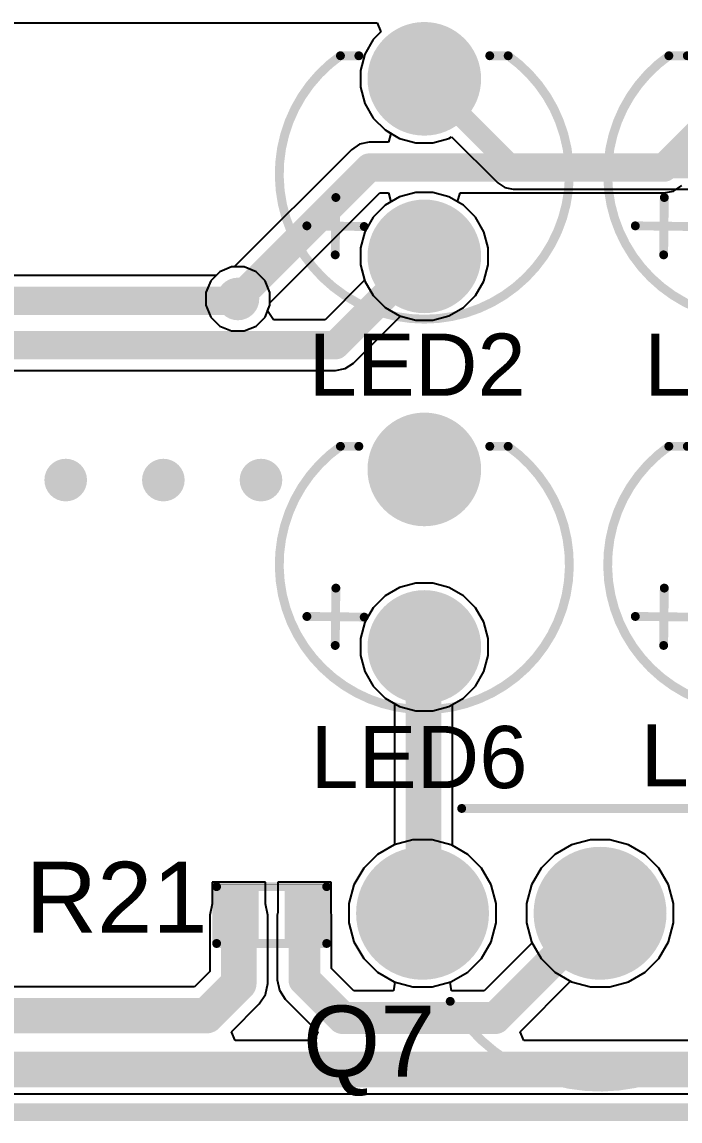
# Model space of a CAD drawing. Header units: millimetres. Extents: x -6.2 to 75.6, y -2 to 69.2.
# Drawn here: x 52.08 to 61.49, y -1.98 to 13.74 of the extents above; entities that cross this region are included whole.
import ezdxf

# ---------------------------------------------------------------- set-up
doc = ezdxf.new("R2010")
doc.units = ezdxf.units.MM
for name, color, linetype in [('BottomLayer', 5, 'Continuous'), ('BottomSolder', 6, 'Continuous'), ('Mechanical2', 216, 'Continuous'), ('MultiLayer', 9, 'Continuous'), ('PadHoleLayer', 156, 'Continuous'), ('TopLayer', 1, 'Continuous'), ('TopOverlay', 2, 'Continuous'), ('TopPaste', 8, 'Continuous'), ('TopSolder', 216, 'Continuous'), ('ViaHoleLayer', 16, 'Continuous')]:
    doc.layers.add(name, color=color, linetype=linetype)
doc.styles.add('Arial', font='arial.ttf', dxfattribs={"height": 0.2})

# ---------------------------------------------------------------- blocks, each defined once
blk = doc.blocks.new('R___0402_16')
at = {"layer": 'TopLayer'}
for points in [[(-0.6985, -0.3175), (-0.6985, 0.3175), (-0.2412999999999999, 0.3175), (-0.2413, -0.3175)], [(0.2412999999999999, -0.3175), (0.2413, 0.3175), (0.6985, 0.3175), (0.6985, -0.3175)]]:
    blk.add_hatch(color=1, dxfattribs=at).paths.add_polyline_path(points)
at = {"layer": 'TopPaste'}
for points in [[(-0.6985, -0.3175), (-0.6985, 0.3175), (-0.2412999999999999, 0.3175), (-0.2413, -0.3175)], [(0.2412999999999999, -0.3175), (0.2413, 0.3175), (0.6985, 0.3175), (0.6985, -0.3175)]]:
    blk.add_hatch(color=8, dxfattribs=at).paths.add_polyline_path(points)
at = {"layer": 'TopSolder'}
for points in [[(-0.75350116, -0.37250116), (-0.75350116, 0.37250116), (-0.1862988399999999, 0.37250116), (-0.18629884, -0.37250116)], [(0.1862988399999999, -0.37250116), (0.18629884, 0.37250116), (0.75350116, 0.37250116), (0.75350116, -0.37250116)]]:
    blk.add_hatch(color=216, dxfattribs=at).paths.add_polyline_path(points)
at = {"layer": 'TopOverlay'}
for points, const_width in [([(0.7874, 0.4064), (-0.7874, 0.4064)], 0.127), ([(-0.7874, 0.4064), (-0.7874, -0.4064)], 0.127), ([(0.7874, 0.4064), (0.7874, -0.4064)], 0.127), ([(0.7874, -0.4064), (-0.7874, -0.4064)], 0.127), ([(0.8128, -0.4318), (-0.8128, -0.4318)], 0.0032258)]:
    blk.add_lwpolyline(points, dxfattribs=dict(at, const_width=const_width))
for points, const_width in [([(-0.8191499999999999, 0.4064, 1), (-0.7556499999999999, 0.4064, 1)], 0.0635), ([(-0.8191499999999999, 0.4064, 1), (-0.7556499999999999, 0.4064, 1)], 0.0635), ([(0.7556499999999999, 0.4064, 1), (0.8191499999999999, 0.4064, 1)], 0.0635), ([(0.7556499999999999, 0.4064, 1), (0.8191499999999999, 0.4064, 1)], 0.0635), ([(-0.8191499999999999, -0.4064, 1), (-0.7556499999999999, -0.4064, 1)], 0.0635), ([(-0.8191499999999999, -0.4064, 1), (-0.7556499999999999, -0.4064, 1)], 0.0635), ([(-0.81360518, -0.4318, 1), (-0.8119948199999999, -0.4318, 1)], 0.0016129), ([(0.7556499999999999, -0.4064, 1), (0.8191499999999999, -0.4064, 1)], 0.0635), ([(0.7556499999999999, -0.4064, 1), (0.8191499999999999, -0.4064, 1)], 0.0635), ([(0.8119948199999999, -0.4318, 1), (0.81360518, -0.4318, 1)], 0.0016129)]:
    blk.add_lwpolyline(points, format="xyb", close=True, dxfattribs=dict(at, const_width=const_width))
blk = doc.blocks.new('TO_92_3L_26')
at = {"layer": 'BottomLayer'}
blk.add_hatch(color=5, dxfattribs=at).paths.add_polyline_path([(-1.6400018, 0.8999982), (-1.6400018, -0.8999982), (-3.4399982, -0.8999982), (-3.4399982, 0.8999982)])
h = blk.add_hatch(color=5, dxfattribs=at)
edge = h.paths.add_edge_path()
edge.add_arc((0, 0), 0.8999982, 0, 360)
h = blk.add_hatch(color=5, dxfattribs=at)
edge = h.paths.add_edge_path()
edge.add_arc((2.54, 0), 0.8999982, 0, 360)
at = {"layer": 'BottomSolder'}
blk.add_hatch(color=6, dxfattribs=at).paths.add_polyline_path([(-1.5892018, 0.9507981999999999), (-1.5892018, -0.9507981999999999), (-3.4907982, -0.9507981999999999), (-3.4907982, 0.9507981999999999)])
h = blk.add_hatch(color=6, dxfattribs=at)
edge = h.paths.add_edge_path()
edge.add_arc((0, 0), 0.9507981999999999, 0, 360)
h = blk.add_hatch(color=6, dxfattribs=at)
edge = h.paths.add_edge_path()
edge.add_arc((2.54, 0), 0.9507981999999999, 0, 360)
at = {"layer": 'MultiLayer'}
blk.add_hatch(color=9, dxfattribs=at).paths.add_polyline_path([(-1.6400018, 0.8999982), (-1.6400018, -0.8999982), (-3.4399982, -0.8999982), (-3.4399982, 0.8999982)])
h = blk.add_hatch(color=9, dxfattribs=at)
edge = h.paths.add_edge_path()
edge.add_arc((0, 0), 0.8999982, 0, 360)
h = blk.add_hatch(color=9, dxfattribs=at)
edge = h.paths.add_edge_path()
edge.add_arc((2.54, 0), 0.8999982, 0, 360)
at = {"layer": 'PadHoleLayer'}
h = blk.add_hatch(color=156, dxfattribs=at)
edge = h.paths.add_edge_path()
edge.add_arc((-2.54, 0), 0.499999, 0, 360)
h = blk.add_hatch(color=156, dxfattribs=at)
edge = h.paths.add_edge_path()
edge.add_arc((0, 0), 0.499999, 0, 360)
h = blk.add_hatch(color=156, dxfattribs=at)
edge = h.paths.add_edge_path()
edge.add_arc((2.54, 0), 0.499999, 0, 360)
at = {"layer": 'TopLayer'}
blk.add_hatch(color=1, dxfattribs=at).paths.add_polyline_path([(-1.6400018, 0.8999982), (-1.6400018, -0.8999982), (-3.4399982, -0.8999982), (-3.4399982, 0.8999982)])
h = blk.add_hatch(color=1, dxfattribs=at)
edge = h.paths.add_edge_path()
edge.add_arc((0, 0), 0.8999982, 0, 360)
h = blk.add_hatch(color=1, dxfattribs=at)
edge = h.paths.add_edge_path()
edge.add_arc((2.54, 0), 0.8999982, 0, 360)
at = {"layer": 'TopSolder'}
blk.add_hatch(color=216, dxfattribs=at).paths.add_polyline_path([(-1.5892018, 0.9507981999999999), (-1.5892018, -0.9507981999999999), (-3.4907982, -0.9507981999999999), (-3.4907982, 0.9507981999999999)])
h = blk.add_hatch(color=216, dxfattribs=at)
edge = h.paths.add_edge_path()
edge.add_arc((0, 0), 0.9507981999999999, 0, 360)
h = blk.add_hatch(color=216, dxfattribs=at)
edge = h.paths.add_edge_path()
edge.add_arc((2.54, 0), 0.9507981999999999, 0, 360)
at = {"layer": 'TopOverlay', "const_width": 0.127}
blk.add_lwpolyline([(-2.17146886, 1.211453, -0.579691383645761), (2.14376, 1.25983746)], format="xyb", dxfattribs=at)
at = {"layer": 'TopOverlay', "const_width": 0.0635}
for points in [[(-2.20321886, 1.211453, 1), (-2.13971886, 1.211453, 1)], [(2.11201, 1.25983746, 1), (2.17551, 1.25983746, 1)], [(-3.740149999999999, 0.127, 1), (-3.67665, 0.127, 1)], [(-3.740149999999999, 0.127, 1), (-3.67665, 0.127, 1)], [(-3.61315, 0, 1), (-3.54965, 0, 1)], [(-3.61315, 0, 1), (-3.54965, 0, 1)], [(-3.740149999999999, -0.127, 1), (-3.67665, -0.127, 1)], [(-3.740149999999999, -0.127, 1), (-3.67665, -0.127, 1)], [(-2.01168, -1.49987, 1), (-1.94818, -1.49987, 1)], [(1.94818, -1.49987, 1), (2.01168, -1.49987, 1)]]:
    blk.add_lwpolyline(points, format="xyb", close=True, dxfattribs=at)
at = {"layer": 'TopOverlay', "const_width": 0.127}
for points in [[(-3.581399999999999, 0), (-3.7084, 0.127)], [(-3.7084, 0.127), (-3.7084, -0.127)], [(-3.581399999999999, 0), (-3.7084, -0.127)], [(1.97993, -1.49987), (-1.97993, -1.49987)]]:
    blk.add_lwpolyline(points, dxfattribs=at)
blk = doc.blocks.new('TH_LED_R___3MM_32')
at = {"layer": 'BottomLayer'}
h = blk.add_hatch(color=5, dxfattribs=at)
edge = h.paths.add_edge_path()
edge.add_arc((-1.2699746, 0), 0.7619999999999999, 0, 360)
h = blk.add_hatch(color=5, dxfattribs=at)
edge = h.paths.add_edge_path()
edge.add_arc((1.2700254, 0), 0.7619999999999999, 0, 360)
at = {"layer": 'BottomSolder'}
h = blk.add_hatch(color=6, dxfattribs=at)
edge = h.paths.add_edge_path()
edge.add_arc((-1.2699746, 0), 0.8128, 0, 360)
h = blk.add_hatch(color=6, dxfattribs=at)
edge = h.paths.add_edge_path()
edge.add_arc((1.2700254, 0), 0.8128, 0, 360)
at = {"layer": 'MultiLayer'}
h = blk.add_hatch(color=9, dxfattribs=at)
edge = h.paths.add_edge_path()
edge.add_arc((-1.2699746, 0), 0.7619999999999999, 0, 360)
h = blk.add_hatch(color=9, dxfattribs=at)
edge = h.paths.add_edge_path()
edge.add_arc((1.2700254, 0), 0.7619999999999999, 0, 360)
at = {"layer": 'PadHoleLayer'}
h = blk.add_hatch(color=156, dxfattribs=at)
edge = h.paths.add_edge_path()
edge.add_arc((-1.27, 0), 0.4500118, 0, 360)
h = blk.add_hatch(color=156, dxfattribs=at)
edge = h.paths.add_edge_path()
edge.add_arc((1.27, 0), 0.4500118, 0, 360)
at = {"layer": 'TopLayer'}
h = blk.add_hatch(color=1, dxfattribs=at)
edge = h.paths.add_edge_path()
edge.add_arc((-1.2699746, 0), 0.7619999999999999, 0, 360)
h = blk.add_hatch(color=1, dxfattribs=at)
edge = h.paths.add_edge_path()
edge.add_arc((1.2700254, 0), 0.7619999999999999, 0, 360)
at = {"layer": 'TopSolder'}
h = blk.add_hatch(color=216, dxfattribs=at)
edge = h.paths.add_edge_path()
edge.add_arc((-1.2699746, 0), 0.8128, 0, 360)
h = blk.add_hatch(color=216, dxfattribs=at)
edge = h.paths.add_edge_path()
edge.add_arc((1.2700254, 0), 0.8128, 0, 360)
at = {"layer": 'TopOverlay', "const_width": 0.127}
blk.add_lwpolyline([(1.60004506, -1.1999976, -3.140746211990423), (1.60004506, 1.1999976)], format="xyb", dxfattribs=at)
for points in [[(-0.8335009999999998, 1.6802735), (-0.842899, 0.8597265000000001)], [(-1.2484735, 1.274699), (-0.4279265, 1.265301)], [(1.6000476, 1.1999976), (1.6000476, 0.9365488)], [(1.6000476, -0.9365488), (1.6000476, -1.1999976)]]:
    blk.add_lwpolyline(points, dxfattribs=at)
at = {"layer": 'TopOverlay', "const_width": 0.0635}
for points in [[(-0.8652509999999999, 1.6802735, 1), (-0.801751, 1.6802735, 1)], [(-1.2802235, 1.274699, 1), (-1.2167235, 1.274699, 1)], [(-0.4596764999999999, 1.265301, 1), (-0.3961765, 1.265301, 1)], [(1.56829506, 1.1999976, 1), (1.63179506, 1.1999976, 1)], [(1.5682976, 1.1999976, 1), (1.6317976, 1.1999976, 1)], [(1.5682976, 0.9365488, 1), (1.6317976, 0.9365488, 1)], [(-0.874649, 0.8597265000000001, 1), (-0.8111489999999999, 0.8597265000000001, 1)], [(1.5682976, -0.9365488, 1), (1.6317976, -0.9365488, 1)], [(1.56829506, -1.1999976, 1), (1.63179506, -1.1999976, 1)], [(1.5682976, -1.1999976, 1), (1.6317976, -1.1999976, 1)]]:
    blk.add_lwpolyline(points, format="xyb", close=True, dxfattribs=at)
blk = doc.blocks.new('TH_LED_R___3MM_33')
at = {"layer": 'BottomLayer'}
h = blk.add_hatch(color=5, dxfattribs=at)
edge = h.paths.add_edge_path()
edge.add_arc((-1.2699746, 0), 0.7619999999999999, 0, 360)
h = blk.add_hatch(color=5, dxfattribs=at)
edge = h.paths.add_edge_path()
edge.add_arc((1.2700254, 0), 0.7619999999999999, 0, 360)
at = {"layer": 'BottomSolder'}
h = blk.add_hatch(color=6, dxfattribs=at)
edge = h.paths.add_edge_path()
edge.add_arc((-1.2699746, 0), 0.8128, 0, 360)
h = blk.add_hatch(color=6, dxfattribs=at)
edge = h.paths.add_edge_path()
edge.add_arc((1.2700254, 0), 0.8128, 0, 360)
at = {"layer": 'MultiLayer'}
h = blk.add_hatch(color=9, dxfattribs=at)
edge = h.paths.add_edge_path()
edge.add_arc((-1.2699746, 0), 0.7619999999999999, 0, 360)
h = blk.add_hatch(color=9, dxfattribs=at)
edge = h.paths.add_edge_path()
edge.add_arc((1.2700254, 0), 0.7619999999999999, 0, 360)
at = {"layer": 'PadHoleLayer'}
h = blk.add_hatch(color=156, dxfattribs=at)
edge = h.paths.add_edge_path()
edge.add_arc((-1.27, 0), 0.4500118, 0, 360)
h = blk.add_hatch(color=156, dxfattribs=at)
edge = h.paths.add_edge_path()
edge.add_arc((1.27, 0), 0.4500118, 0, 360)
at = {"layer": 'TopLayer'}
h = blk.add_hatch(color=1, dxfattribs=at)
edge = h.paths.add_edge_path()
edge.add_arc((-1.2699746, 0), 0.7619999999999999, 0, 360)
h = blk.add_hatch(color=1, dxfattribs=at)
edge = h.paths.add_edge_path()
edge.add_arc((1.2700254, 0), 0.7619999999999999, 0, 360)
at = {"layer": 'TopSolder'}
h = blk.add_hatch(color=216, dxfattribs=at)
edge = h.paths.add_edge_path()
edge.add_arc((-1.2699746, 0), 0.8128, 0, 360)
h = blk.add_hatch(color=216, dxfattribs=at)
edge = h.paths.add_edge_path()
edge.add_arc((1.2700254, 0), 0.8128, 0, 360)
at = {"layer": 'TopOverlay', "const_width": 0.127}
blk.add_lwpolyline([(1.60004506, -1.1999976, -3.140746211990423), (1.60004506, 1.1999976)], format="xyb", dxfattribs=at)
for points in [[(-0.8335009999999998, 1.6802735), (-0.842899, 0.8597265000000001)], [(-1.2484735, 1.274699), (-0.4279265, 1.265301)], [(1.6000476, 1.1999976), (1.6000476, 0.9365488)], [(1.6000476, -0.9365488), (1.6000476, -1.1999976)]]:
    blk.add_lwpolyline(points, dxfattribs=at)
at = {"layer": 'TopOverlay', "const_width": 0.0635}
for points in [[(-0.8652509999999999, 1.6802735, 1), (-0.801751, 1.6802735, 1)], [(-1.2802235, 1.274699, 1), (-1.2167235, 1.274699, 1)], [(-0.4596764999999999, 1.265301, 1), (-0.3961765, 1.265301, 1)], [(1.56829506, 1.1999976, 1), (1.63179506, 1.1999976, 1)], [(1.5682976, 1.1999976, 1), (1.6317976, 1.1999976, 1)], [(1.5682976, 0.9365488, 1), (1.6317976, 0.9365488, 1)], [(-0.874649, 0.8597265000000001, 1), (-0.8111489999999999, 0.8597265000000001, 1)], [(1.5682976, -0.9365488, 1), (1.6317976, -0.9365488, 1)], [(1.56829506, -1.1999976, 1), (1.63179506, -1.1999976, 1)], [(1.5682976, -1.1999976, 1), (1.6317976, -1.1999976, 1)]]:
    blk.add_lwpolyline(points, format="xyb", close=True, dxfattribs=at)
blk = doc.blocks.new('TH_LED_G_____3MM_56')
at = {"layer": 'BottomLayer'}
h = blk.add_hatch(color=5, dxfattribs=at)
edge = h.paths.add_edge_path()
edge.add_arc((-1.2699746, 0), 0.7619999999999999, 0, 360)
h = blk.add_hatch(color=5, dxfattribs=at)
edge = h.paths.add_edge_path()
edge.add_arc((1.2700254, 0), 0.7619999999999999, 0, 360)
at = {"layer": 'BottomSolder'}
h = blk.add_hatch(color=6, dxfattribs=at)
edge = h.paths.add_edge_path()
edge.add_arc((-1.2699746, 0), 0.8128, 0, 360)
h = blk.add_hatch(color=6, dxfattribs=at)
edge = h.paths.add_edge_path()
edge.add_arc((1.2700254, 0), 0.8128, 0, 360)
at = {"layer": 'MultiLayer'}
h = blk.add_hatch(color=9, dxfattribs=at)
edge = h.paths.add_edge_path()
edge.add_arc((-1.2699746, 0), 0.7619999999999999, 0, 360)
h = blk.add_hatch(color=9, dxfattribs=at)
edge = h.paths.add_edge_path()
edge.add_arc((1.2700254, 0), 0.7619999999999999, 0, 360)
at = {"layer": 'PadHoleLayer'}
h = blk.add_hatch(color=156, dxfattribs=at)
edge = h.paths.add_edge_path()
edge.add_arc((-1.27, 0), 0.4500118, 0, 360)
h = blk.add_hatch(color=156, dxfattribs=at)
edge = h.paths.add_edge_path()
edge.add_arc((1.27, 0), 0.4500118, 0, 360)
at = {"layer": 'TopLayer'}
h = blk.add_hatch(color=1, dxfattribs=at)
edge = h.paths.add_edge_path()
edge.add_arc((-1.2699746, 0), 0.7619999999999999, 0, 360)
h = blk.add_hatch(color=1, dxfattribs=at)
edge = h.paths.add_edge_path()
edge.add_arc((1.2700254, 0), 0.7619999999999999, 0, 360)
at = {"layer": 'TopSolder'}
h = blk.add_hatch(color=216, dxfattribs=at)
edge = h.paths.add_edge_path()
edge.add_arc((-1.2699746, 0), 0.8128, 0, 360)
h = blk.add_hatch(color=216, dxfattribs=at)
edge = h.paths.add_edge_path()
edge.add_arc((1.2700254, 0), 0.8128, 0, 360)
at = {"layer": 'TopOverlay', "const_width": 0.127}
blk.add_lwpolyline([(1.60004506, -1.1999976, -3.140746211990423), (1.60004506, 1.1999976)], format="xyb", dxfattribs=at)
for points in [[(-0.8335009999999998, 1.6802735), (-0.842899, 0.8597265000000001)], [(-1.2484735, 1.274699), (-0.4279265, 1.265301)], [(1.6000476, 1.1999976), (1.6000476, 0.9365488)], [(1.6000476, -0.9365488), (1.6000476, -1.1999976)]]:
    blk.add_lwpolyline(points, dxfattribs=at)
at = {"layer": 'TopOverlay', "const_width": 0.0635}
for points in [[(-0.8652509999999999, 1.6802735, 1), (-0.801751, 1.6802735, 1)], [(-1.2802235, 1.274699, 1), (-1.2167235, 1.274699, 1)], [(-0.4596764999999999, 1.265301, 1), (-0.3961765, 1.265301, 1)], [(1.56829506, 1.1999976, 1), (1.63179506, 1.1999976, 1)], [(1.5682976, 1.1999976, 1), (1.6317976, 1.1999976, 1)], [(1.5682976, 0.9365488, 1), (1.6317976, 0.9365488, 1)], [(-0.874649, 0.8597265000000001, 1), (-0.8111489999999999, 0.8597265000000001, 1)], [(1.5682976, -0.9365488, 1), (1.6317976, -0.9365488, 1)], [(1.56829506, -1.1999976, 1), (1.63179506, -1.1999976, 1)], [(1.5682976, -1.1999976, 1), (1.6317976, -1.1999976, 1)]]:
    blk.add_lwpolyline(points, format="xyb", close=True, dxfattribs=at)
blk = doc.blocks.new('TH_LED_G_____3MM_58')
at = {"layer": 'BottomLayer'}
h = blk.add_hatch(color=5, dxfattribs=at)
edge = h.paths.add_edge_path()
edge.add_arc((-1.2699746, 0), 0.7619999999999999, 0, 360)
h = blk.add_hatch(color=5, dxfattribs=at)
edge = h.paths.add_edge_path()
edge.add_arc((1.2700254, 0), 0.7619999999999999, 0, 360)
at = {"layer": 'BottomSolder'}
h = blk.add_hatch(color=6, dxfattribs=at)
edge = h.paths.add_edge_path()
edge.add_arc((-1.2699746, 0), 0.8128, 0, 360)
h = blk.add_hatch(color=6, dxfattribs=at)
edge = h.paths.add_edge_path()
edge.add_arc((1.2700254, 0), 0.8128, 0, 360)
at = {"layer": 'MultiLayer'}
h = blk.add_hatch(color=9, dxfattribs=at)
edge = h.paths.add_edge_path()
edge.add_arc((-1.2699746, 0), 0.7619999999999999, 0, 360)
h = blk.add_hatch(color=9, dxfattribs=at)
edge = h.paths.add_edge_path()
edge.add_arc((1.2700254, 0), 0.7619999999999999, 0, 360)
at = {"layer": 'PadHoleLayer'}
h = blk.add_hatch(color=156, dxfattribs=at)
edge = h.paths.add_edge_path()
edge.add_arc((-1.27, 0), 0.4500118, 0, 360)
h = blk.add_hatch(color=156, dxfattribs=at)
edge = h.paths.add_edge_path()
edge.add_arc((1.27, 0), 0.4500118, 0, 360)
at = {"layer": 'TopLayer'}
h = blk.add_hatch(color=1, dxfattribs=at)
edge = h.paths.add_edge_path()
edge.add_arc((-1.2699746, 0), 0.7619999999999999, 0, 360)
h = blk.add_hatch(color=1, dxfattribs=at)
edge = h.paths.add_edge_path()
edge.add_arc((1.2700254, 0), 0.7619999999999999, 0, 360)
at = {"layer": 'TopSolder'}
h = blk.add_hatch(color=216, dxfattribs=at)
edge = h.paths.add_edge_path()
edge.add_arc((-1.2699746, 0), 0.8128, 0, 360)
h = blk.add_hatch(color=216, dxfattribs=at)
edge = h.paths.add_edge_path()
edge.add_arc((1.2700254, 0), 0.8128, 0, 360)
at = {"layer": 'TopOverlay', "const_width": 0.127}
blk.add_lwpolyline([(1.60004506, -1.1999976, -3.140746211990423), (1.60004506, 1.1999976)], format="xyb", dxfattribs=at)
for points in [[(-0.8335009999999998, 1.6802735), (-0.842899, 0.8597265000000001)], [(-1.2484735, 1.274699), (-0.4279265, 1.265301)], [(1.6000476, 1.1999976), (1.6000476, 0.9365488)], [(1.6000476, -0.9365488), (1.6000476, -1.1999976)]]:
    blk.add_lwpolyline(points, dxfattribs=at)
at = {"layer": 'TopOverlay', "const_width": 0.0635}
for points in [[(-0.8652509999999999, 1.6802735, 1), (-0.801751, 1.6802735, 1)], [(-1.2802235, 1.274699, 1), (-1.2167235, 1.274699, 1)], [(-0.4596764999999999, 1.265301, 1), (-0.3961765, 1.265301, 1)], [(1.56829506, 1.1999976, 1), (1.63179506, 1.1999976, 1)], [(1.5682976, 1.1999976, 1), (1.6317976, 1.1999976, 1)], [(1.5682976, 0.9365488, 1), (1.6317976, 0.9365488, 1)], [(-0.874649, 0.8597265000000001, 1), (-0.8111489999999999, 0.8597265000000001, 1)], [(1.5682976, -0.9365488, 1), (1.6317976, -0.9365488, 1)], [(1.56829506, -1.1999976, 1), (1.63179506, -1.1999976, 1)], [(1.5682976, -1.1999976, 1), (1.6317976, -1.1999976, 1)]]:
    blk.add_lwpolyline(points, format="xyb", close=True, dxfattribs=at)

msp = doc.modelspace()

# ---------------------------------------------------------------- hatches: boundary and pattern name
at = {"layer": 'BottomLayer'}
h = msp.add_hatch(color=5, dxfattribs=at)
edge = h.paths.add_edge_path()
edge.add_arc((55.16913527999999, 9.7792032), 0.3050032, 0, 360)
h = msp.add_hatch(color=5, dxfattribs=at)
edge = h.paths.add_edge_path()
edge.add_arc((52.70501015999999, 7.188199999999999), 0.3050032, 0, 360)
h = msp.add_hatch(color=5, dxfattribs=at)
edge = h.paths.add_edge_path()
edge.add_arc((54.10201016, 7.188199999999999), 0.3050032, 0, 360)
h = msp.add_hatch(color=5, dxfattribs=at)
edge = h.paths.add_edge_path()
edge.add_arc((55.49901015999999, 7.188199999999999), 0.3050032, 0, 360)
at = {"layer": 'TopLayer'}
h = msp.add_hatch(color=1, dxfattribs=at)
edge = h.paths.add_edge_path()
edge.add_arc((55.16913527999999, 9.7792032), 0.3050032, 0, 360)
h = msp.add_hatch(color=1, dxfattribs=at)
edge = h.paths.add_edge_path()
edge.add_arc((52.70501015999999, 7.188199999999999), 0.3050032, 0, 360)
h = msp.add_hatch(color=1, dxfattribs=at)
edge = h.paths.add_edge_path()
edge.add_arc((54.10201016, 7.188199999999999), 0.3050032, 0, 360)
h = msp.add_hatch(color=1, dxfattribs=at)
edge = h.paths.add_edge_path()
edge.add_arc((55.49901015999999, 7.188199999999999), 0.3050032, 0, 360)
at = {"layer": 'ViaHoleLayer'}
h = msp.add_hatch(color=16, dxfattribs=at)
edge = h.paths.add_edge_path()
edge.add_arc((55.16913527999999, 9.7792032), 0.1549908, 0, 360)
h = msp.add_hatch(color=16, dxfattribs=at)
edge = h.paths.add_edge_path()
edge.add_arc((52.70501015999999, 7.188199999999999), 0.1549908, 0, 360)
h = msp.add_hatch(color=16, dxfattribs=at)
edge = h.paths.add_edge_path()
edge.add_arc((54.10201016, 7.188199999999999), 0.1549908, 0, 360)
h = msp.add_hatch(color=16, dxfattribs=at)
edge = h.paths.add_edge_path()
edge.add_arc((55.49901015999999, 7.188199999999999), 0.1549908, 0, 360)

# ---------------------------------------------------------------- linework, layer by layer
at = {"layer": 'BottomLayer'}
for p, q in [((19.53261016, 13.72884224), (57.16326642, 13.72884224)), ((57.16326642, 13.72884224), (57.21587235999999, 13.60184224)), ((57.21587235999999, 13.60184224), (57.10410982, 13.4900797)), ((57.10410982, 13.4900797), (56.98372652, 13.2815711)), ((56.98372652, 13.2815711), (56.92141015999999, 13.0490087)), ((56.92141015999999, 13.0490087), (56.92141015999999, 12.8082421)), ((56.92141015999999, 12.8082421), (56.98372652, 12.5756797)), ((56.98372652, 12.5756797), (57.10410982, 12.3671711)), ((57.10410982, 12.3671711), (57.27435586, 12.19692506)), ((57.27435586, 12.19692506), (57.48286446, 12.07654176)), ((57.48286446, 12.07654176), (57.71542686, 12.0142254)), ((57.71542686, 12.0142254), (57.95619345999999, 12.0142254)), ((57.95619345999999, 12.0142254), (58.18875586, 12.07654176)), ((58.18875586, 12.07654176), (58.22656629999999, 12.09837306)), ((58.22656629999999, 12.09837306), (58.88608745999999, 11.4388519)), ((58.88608745999999, 11.4388519), (58.98690767999999, 11.37148348)), ((58.98690767999999, 11.37148348), (59.10583556, 11.34782846)), ((59.10583556, 11.34782846), (62.11339876, 11.34782846)), ((57.48286446, 11.24070904), (57.27435586, 11.12032574)), ((57.71542686, 11.3030254), (57.48286446, 11.24070904)), ((57.95619345999999, 11.3030254), (57.71542686, 11.3030254)), ((58.18875586, 11.24070904), (57.95619345999999, 11.3030254)), ((58.39726446, 11.12032574), (58.18875586, 11.24070904)), ((57.27435586, 11.12032574), (57.10410982, 10.9500797)), ((58.56751049999999, 10.9500797), (58.39726446, 11.12032574)), ((57.10410982, 10.9500797), (56.98372652, 10.7415711)), ((58.6878938, 10.7415711), (58.56751049999999, 10.9500797)), ((56.98372652, 10.7415711), (56.92141015999999, 10.5090087)), ((58.75021015999999, 10.5090087), (58.6878938, 10.7415711)), ((56.92141015999999, 10.5090087), (56.92141015999999, 10.2682421)), ((58.75021015999999, 10.2682421), (58.75021015999999, 10.5090087)), ((55.07815248, 10.2366064), (54.91003749999999, 10.16696976)), ((55.26011808, 10.2366064), (55.07815248, 10.2366064)), ((55.42823305999999, 10.16696976), (55.26011808, 10.2366064)), ((56.92141015999999, 10.2682421), (56.98085631999999, 10.04639342)), ((58.6878938, 10.0356797), (58.75021015999999, 10.2682421)), ((54.85923495999999, 10.11616722), (43.92219054, 10.11616722)), ((54.91003749999999, 10.16696976), (54.85923495999999, 10.11616722)), ((55.55690184, 10.03830098), (55.42823305999999, 10.16696976)), ((55.62653847999999, 9.870185999999999), (55.55690184, 10.03830098)), ((56.98085631999999, 10.04639342), (56.41562758, 9.48116722)), ((58.56751049999999, 9.8271711), (58.6878938, 10.0356797)), ((55.62653847999999, 9.688220399999999), (55.62653847999999, 9.870185999999999)), ((58.39726446, 9.656925059999999), (58.56751049999999, 9.8271711)), ((55.59337877999999, 9.60816976), (55.62653847999999, 9.688220399999999)), ((55.67823763999999, 9.48116722), (55.59337877999999, 9.60816976)), ((58.18875586, 9.53654176), (58.39726446, 9.656925059999999)), ((56.41562758, 9.48116722), (55.67823763999999, 9.48116722)), ((56.82218506, 8.8622251), (57.49361881999999, 9.53365886)), ((57.49361881999999, 9.53365886), (57.71542686, 9.4742254)), ((57.71542686, 9.4742254), (57.95619345999999, 9.4742254)), ((57.95619345999999, 9.4742254), (58.18875586, 9.53654176)), ((56.70455765999999, 8.78363242), (56.82218506, 8.8622251)), ((38.21415776, 8.75603278), (56.56579746, 8.75603278)), ((56.56579746, 8.75603278), (56.56581016, 8.75603024)), ((56.56581016, 8.75603024), (56.70455765999999, 8.78363242)), ((57.71542686, 5.7150254), (57.48286446, 5.65270904)), ((57.95619345999999, 5.7150254), (57.71542686, 5.7150254)), ((58.18875586, 5.65270904), (57.95619345999999, 5.7150254)), ((57.27435586, 5.53232574), (57.10410982, 5.3620797)), ((57.48286446, 5.65270904), (57.27435586, 5.53232574)), ((58.39726446, 5.53232574), (58.18875586, 5.65270904)), ((58.56751049999999, 5.3620797), (58.39726446, 5.53232574)), ((57.10410982, 5.3620797), (56.98372652, 5.1535711)), ((58.6878938, 5.1535711), (58.56751049999999, 5.3620797)), ((56.98372652, 5.1535711), (56.92141015999999, 4.9210087)), ((58.75021015999999, 4.9210087), (58.6878938, 5.1535711)), ((56.92141015999999, 4.9210087), (56.92141015999999, 4.680242099999999)), ((58.75021015999999, 4.680242099999999), (58.75021015999999, 4.9210087)), ((56.92141015999999, 4.680242099999999), (56.98372652, 4.4476797)), ((58.6878938, 4.4476797), (58.75021015999999, 4.680242099999999)), ((56.98372652, 4.4476797), (57.10410982, 4.2391711)), ((58.56751049999999, 4.2391711), (58.6878938, 4.4476797)), ((57.10410982, 4.2391711), (57.27435586, 4.06892506)), ((58.39726446, 4.06892506), (58.56751049999999, 4.2391711)), ((57.27435586, 4.06892506), (57.48286446, 3.948541759999999)), ((57.48286446, 3.948541759999999), (57.71542686, 3.8862254)), ((57.95619345999999, 3.8862254), (58.18875586, 3.948541759999999)), ((58.18875586, 3.948541759999999), (58.39726446, 4.06892506)), ((57.71542686, 3.8862254), (57.95619345999999, 3.8862254)), ((57.40420066, 1.97127876), (57.164224, 1.83272684)), ((57.67185824, 2.0429982), (57.40420066, 1.97127876)), ((57.94896207999999, 2.0429982), (57.67185824, 2.0429982)), ((58.21661965999999, 1.97127876), (57.94896207999999, 2.0429982)), ((58.45659632, 1.83272684), (58.21661965999999, 1.97127876)), ((59.94420065999999, 1.97127876), (59.704224, 1.83272684)), ((60.21185823999999, 2.0429982), (59.94420065999999, 1.97127876)), ((60.48896207999999, 2.0429982), (60.21185823999999, 2.0429982)), ((60.75661966, 1.97127876), (60.48896207999999, 2.0429982)), ((60.99659631999999, 1.83272684), (60.75661966, 1.97127876)), ((57.164224, 1.83272684), (56.96828332, 1.63678616)), ((58.652537, 1.63678616), (58.45659632, 1.83272684)), ((59.704224, 1.83272684), (59.50828332, 1.63678616)), ((61.192537, 1.63678616), (60.99659631999999, 1.83272684)), ((56.96828332, 1.63678616), (56.8297314, 1.3968095)), ((58.79108891999999, 1.3968095), (58.652537, 1.63678616)), ((59.50828332, 1.63678616), (59.3697314, 1.3968095)), ((61.33108892, 1.3968095), (61.192537, 1.63678616)), ((56.8297314, 1.3968095), (56.75801196, 1.12915192)), ((58.86280836, 1.12915192), (58.79108891999999, 1.3968095)), ((59.3697314, 1.3968095), (59.29801196, 1.12915192)), ((61.40280836, 1.12915192), (61.33108892, 1.3968095)), ((56.75801196, 1.12915192), (56.75801196, 0.8520480799999999)), ((58.86280836, 0.8520480799999999), (58.86280836, 1.12915192)), ((59.29801196, 1.12915192), (59.29801196, 0.8520480799999999)), ((61.40280836, 0.8520480799999999), (61.40280836, 1.12915192)), ((56.75801196, 0.8520480799999999), (56.8297314, 0.5843904999999999)), ((58.79108891999999, 0.5843904999999999), (58.86280836, 0.8520480799999999)), ((59.29801196, 0.8520480799999999), (59.3697314, 0.5843904999999999)), ((61.33108892, 0.5843904999999999), (61.40280836, 0.8520480799999999)), ((56.8297314, 0.5843904999999999), (56.96828332, 0.34441384)), ((58.652537, 0.34441384), (58.79108891999999, 0.5843904999999999)), ((59.3697314, 0.5843904999999999), (59.50828332, 0.34441384)), ((61.192537, 0.34441384), (61.33108892, 0.5843904999999999)), ((56.96828332, 0.34441384), (57.164224, 0.14847316)), ((58.45659632, 0.14847316), (58.652537, 0.34441384)), ((59.50828332, 0.34441384), (59.704224, 0.14847316)), ((60.99659631999999, 0.14847316), (61.192537, 0.34441384)), ((57.164224, 0.14847316), (57.40420066, 0.00992124)), ((57.40420066, 0.00992124), (57.67185824, -0.06179819999999999)), ((57.94896207999999, -0.06179819999999999), (58.21661965999999, 0.00992124)), ((58.21661965999999, 0.00992124), (58.45659632, 0.14847316)), ((59.704224, 0.14847316), (59.94420065999999, 0.00992124)), ((59.94420065999999, 0.00992124), (60.21185823999999, -0.06179819999999999)), ((60.48896207999999, -0.06179819999999999), (60.75661966, 0.00992124)), ((60.75661966, 0.00992124), (60.99659631999999, 0.14847316)), ((57.67185824, -0.06179819999999999), (57.94896207999999, -0.06179819999999999)), ((60.21185823999999, -0.06179819999999999), (60.48896207999999, -0.06179819999999999)), ((64.51133401999999, -1.59523684), (0.9953904399999999, -1.59523684))]:
    msp.add_line(p, q, dxfattribs=at)
for points, const_width in [([(57.83581015999999, 12.9286), (57.83583556, 12.9286)], 0.3048), ([(57.83583556, 12.9286), (59.10583556, 11.6586)], 0.3048), ([(59.10583556, 11.6586), (64.5922, 11.6586)], 0.3048), ([(56.56581016, 9.118599999999999), (57.83581015999999, 10.3886)], 0.4064), ([(20.9296, 9.7536), (55.14353208, 9.7536)], 0.4064), ([(55.14353208, 9.7536), (55.16913527999999, 9.7792032)], 0.4064), ([(22.96161016, 9.118599999999999), (56.56581016, 9.118599999999999)], 0.4064)]:
    msp.add_lwpolyline(points, dxfattribs=dict(at, const_width=const_width))
for points, const_width in [([(57.75961015999999, 12.9286, 1), (57.91201016, 12.9286, 1)], 0.1524), ([(57.75963555999999, 12.9286, 1), (57.91203556, 12.9286, 1)], 0.1524), ([(57.75963555999999, 12.9286, 1), (57.91203556, 12.9286, 1)], 0.1524), ([(59.02963556, 11.6586, 1), (59.18203556, 11.6586, 1)], 0.1524), ([(59.02963556, 11.6586, 1), (59.18203556, 11.6586, 1)], 0.1524), ([(57.73421016, 10.3886, 1), (57.93741015999999, 10.3886, 1)], 0.2032), ([(55.04193208, 9.7536, 1), (55.24513208, 9.7536, 1)], 0.2032), ([(55.04193208, 9.7536, 1), (55.24513208, 9.7536, 1)], 0.2032), ([(55.06753527999999, 9.7792032, 1), (55.27073528, 9.7792032, 1)], 0.2032), ([(56.46421016, 9.118599999999999, 1), (56.66741016, 9.118599999999999, 1)], 0.2032), ([(56.46421016, 9.118599999999999, 1), (56.66741016, 9.118599999999999, 1)], 0.2032)]:
    msp.add_lwpolyline(points, format="xyb", close=True, dxfattribs=dict(at, const_width=const_width))
at = {"layer": 'Mechanical2', "const_width": 0.254}
msp.add_lwpolyline([(-1.8542, -1.8542), (75.4888, -1.8542)], dxfattribs=at)
at = {"layer": 'TopLayer'}
for p, q in [((49.022, 13.72884224), (57.16326642, 13.72884224)), ((57.16326642, 13.72884224), (57.21587235999999, 13.60184224)), ((57.21587235999999, 13.60184224), (57.10410982, 13.4900797)), ((57.10410982, 13.4900797), (56.98372652, 13.2815711)), ((56.98372652, 13.2815711), (56.92141015999999, 13.0490087)), ((56.92141015999999, 13.0490087), (56.92141015999999, 12.8082421)), ((56.92141015999999, 12.8082421), (56.98372652, 12.5756797)), ((56.98372652, 12.5756797), (57.10410982, 12.3671711)), ((57.10410982, 12.3671711), (57.27435586, 12.19692506)), ((57.27435586, 12.19692506), (57.35880577999999, 12.14816722)), ((57.35880577999999, 12.14816722), (57.32477486, 12.02116722)), ((56.90978458, 11.99356758), (56.79215718, 11.9149749)), ((57.04853207999999, 12.02116976), (56.90978458, 11.99356758)), ((57.04854477999999, 12.02116722), (57.04853207999999, 12.02116976)), ((57.32477486, 12.02116722), (57.04854477999999, 12.02116722)), ((56.7921521, 11.91496728), (55.11378867999999, 10.2366064)), ((56.79215718, 11.9149749), (56.7921521, 11.91496728)), ((61.26478476, 11.29603024), (61.40353226, 11.32363242)), ((61.40353226, 11.32363242), (61.52115966, 11.4022251)), ((55.62653847999999, 9.7238566), (57.19871212, 11.29603278)), ((57.19871212, 11.29603278), (57.32468596, 11.29603278)), ((57.35871687999999, 11.16903278), (57.27435586, 11.12032574)), ((57.32468596, 11.29603278), (57.35871687999999, 11.16903278)), ((58.31290344, 11.16903278), (58.34693435999999, 11.29603278)), ((58.39726446, 11.12032574), (58.31290344, 11.16903278)), ((58.34693435999999, 11.29603278), (61.26477206, 11.29603278)), ((61.26477206, 11.29603278), (61.26478476, 11.29603024)), ((57.27435586, 11.12032574), (57.10410982, 10.9500797)), ((58.56751049999999, 10.9500797), (58.39726446, 11.12032574)), ((57.10410982, 10.9500797), (56.98372652, 10.7415711)), ((58.6878938, 10.7415711), (58.56751049999999, 10.9500797)), ((56.98372652, 10.7415711), (56.92141015999999, 10.5090087)), ((58.75021015999999, 10.5090087), (58.6878938, 10.7415711)), ((56.92141015999999, 10.5090087), (56.92141015999999, 10.2682421)), ((58.75021015999999, 10.2682421), (58.75021015999999, 10.5090087)), ((55.07815248, 10.2366064), (54.91003749999999, 10.16696976)), ((55.11378867999999, 10.2366064), (55.07815248, 10.2366064)), ((56.92141015999999, 10.2682421), (56.98372652, 10.0356797)), ((58.6878938, 10.0356797), (58.75021015999999, 10.2682421)), ((54.91003749999999, 10.16696976), (54.78136872, 10.03830098)), ((54.78136872, 10.03830098), (54.71173207999999, 9.870185999999999)), ((56.98372652, 10.0356797), (57.10410982, 9.8271711)), ((58.56751049999999, 9.8271711), (58.6878938, 10.0356797)), ((54.71173207999999, 9.870185999999999), (54.71173207999999, 9.688220399999999)), ((57.10410982, 9.8271711), (57.27435586, 9.656925059999999)), ((58.39726446, 9.656925059999999), (58.56751049999999, 9.8271711)), ((54.71173207999999, 9.688220399999999), (54.78136872, 9.52010542)), ((55.55690184, 9.52010542), (55.62653847999999, 9.688220399999999)), ((55.62653847999999, 9.688220399999999), (55.62653847999999, 9.7238566)), ((57.27435586, 9.656925059999999), (57.48286446, 9.53654176)), ((58.18875586, 9.53654176), (58.39726446, 9.656925059999999)), ((54.78136872, 9.52010542), (54.91003749999999, 9.39143664)), ((55.42823305999999, 9.39143664), (55.55690184, 9.52010542)), ((57.48286446, 9.53654176), (57.71542686, 9.4742254)), ((57.71542686, 9.4742254), (57.95619345999999, 9.4742254)), ((57.95619345999999, 9.4742254), (58.18875586, 9.53654176)), ((54.91003749999999, 9.39143664), (55.07815248, 9.3218)), ((55.07815248, 9.3218), (55.26011808, 9.3218)), ((55.26011808, 9.3218), (55.42823305999999, 9.39143664)), ((57.71542686, 5.7150254), (57.48286446, 5.65270904)), ((57.95619345999999, 5.7150254), (57.71542686, 5.7150254)), ((58.18875586, 5.65270904), (57.95619345999999, 5.7150254)), ((57.27435586, 5.53232574), (57.10410982, 5.3620797)), ((57.48286446, 5.65270904), (57.27435586, 5.53232574)), ((58.39726446, 5.53232574), (58.18875586, 5.65270904)), ((58.56751049999999, 5.3620797), (58.39726446, 5.53232574)), ((57.10410982, 5.3620797), (56.98372652, 5.1535711)), ((58.6878938, 5.1535711), (58.56751049999999, 5.3620797)), ((56.98372652, 5.1535711), (56.92141015999999, 4.9210087)), ((58.75021015999999, 4.9210087), (58.6878938, 5.1535711)), ((56.92141015999999, 4.9210087), (56.92141015999999, 4.680242099999999)), ((58.75021015999999, 4.680242099999999), (58.75021015999999, 4.9210087)), ((56.92141015999999, 4.680242099999999), (56.98372652, 4.4476797)), ((58.6878938, 4.4476797), (58.75021015999999, 4.680242099999999)), ((56.98372652, 4.4476797), (57.10410982, 4.2391711)), ((58.56751049999999, 4.2391711), (58.6878938, 4.4476797)), ((57.10410982, 4.2391711), (57.27435586, 4.06892506)), ((58.39726446, 4.06892506), (58.56751049999999, 4.2391711)), ((57.27435586, 4.06892506), (57.40874725999999, 3.99133314)), ((57.40874725999999, 3.99133314), (57.40874725999999, 1.97249796)), ((58.23747306, 3.97666972), (58.39726446, 4.06892506)), ((58.23747306, 1.95923916), (58.23747306, 3.97666972)), ((57.40420066, 1.97127876), (57.164224, 1.83272684)), ((57.40874725999999, 1.97249796), (57.40420066, 1.97127876)), ((58.45659632, 1.83272684), (58.23747306, 1.95923916)), ((59.94420065999999, 1.97127876), (59.704224, 1.83272684)), ((60.21185823999999, 2.0429982), (59.94420065999999, 1.97127876)), ((60.48896207999999, 2.0429982), (60.21185823999999, 2.0429982)), ((60.75661966, 1.97127876), (60.48896207999999, 2.0429982)), ((60.99659631999999, 1.83272684), (60.75661966, 1.97127876)), ((57.164224, 1.83272684), (56.96828332, 1.63678616)), ((58.652537, 1.63678616), (58.45659632, 1.83272684)), ((59.704224, 1.83272684), (59.50828332, 1.63678616)), ((61.192537, 1.63678616), (60.99659631999999, 1.83272684)), ((56.96828332, 1.63678616), (56.8297314, 1.3968095)), ((58.79108891999999, 1.3968095), (58.652537, 1.63678616)), ((59.50828332, 1.63678616), (59.3697314, 1.3968095)), ((61.33108892, 1.3968095), (61.192537, 1.63678616)), ((55.56251015999999, 1.4351), (54.80051015999999, 1.4351)), ((54.80051015999999, 1.4351), (54.80051015999999, 1.12649508)), ((55.56251015999999, 1.12649508), (55.56251015999999, 1.4351)), ((56.50231016, 1.4351), (55.74031015999999, 1.4351)), ((55.74031015999999, 1.4351), (55.74031015999999, 1.0027285)), ((56.50231016, 1.0027285), (56.50231016, 1.4351)), ((56.8297314, 1.3968095), (56.75801196, 1.12915192)), ((58.86280836, 1.12915192), (58.79108891999999, 1.3968095)), ((59.3697314, 1.3968095), (59.29801196, 1.12915192)), ((61.40280836, 1.12915192), (61.33108892, 1.3968095)), ((54.79868898, 1.12376966), (54.76714725999999, 0.9652)), ((54.80051015999999, 1.12649508), (54.79868898, 1.12376966)), ((55.56433134, 1.12376966), (55.56251015999999, 1.12649508)), ((55.59587306, 0.9652), (55.56433134, 1.12376966)), ((56.75801196, 1.12915192), (56.75801196, 0.8520480799999999)), ((58.86280836, 0.8520480799999999), (58.86280836, 1.12915192)), ((59.29801196, 1.12915192), (59.29801196, 0.8520480799999999)), ((61.40280836, 0.8520480799999999), (61.40280836, 1.12915192)), ((54.76714725999999, 0.9652), (54.76714725999999, 0.15893542)), ((55.59587306, -0.0127), (55.59587306, 0.9652)), ((55.74031015999999, 1.0027285), (55.7328451, 0.9652)), ((55.7328451, 0.9652), (55.7328451, 0.03808984)), ((56.50977522, 0.9652), (56.50231016, 1.0027285)), ((56.50977522, 0.1989963), (56.50977522, 0.9652)), ((56.75801196, 0.8520480799999999), (56.8297314, 0.5843904999999999)), ((58.79108891999999, 0.5843904999999999), (58.86280836, 0.8520480799999999)), ((59.29801196, 0.8520480799999999), (59.3697314, 0.5843904999999999)), ((61.33108892, 0.5843904999999999), (61.40280836, 0.8520480799999999)), ((56.8297314, 0.5843904999999999), (56.96828332, 0.34441384)), ((58.652537, 0.34441384), (58.79108891999999, 0.5843904999999999)), ((59.37891857999999, 0.56847994), (58.69090369999999, -0.11953494)), ((59.3697314, 0.5843904999999999), (59.37891857999999, 0.56847994)), ((61.192537, 0.34441384), (61.33108892, 0.5843904999999999)), ((56.96828332, 0.34441384), (57.164224, 0.14847316)), ((58.45659632, 0.14847316), (58.652537, 0.34441384)), ((60.99659631999999, 0.14847316), (61.192537, 0.34441384)), ((54.76714725999999, 0.15893542), (54.54897142, -0.05924042)), ((56.82830646, -0.11953494), (56.50977522, 0.1989963)), ((55.7328451, 0.03808984), (55.76241577999999, -0.11056874)), ((57.164224, 0.14847316), (57.40420066, 0.00992124)), ((57.41336498, 0.007465059999999999), (57.39664415999999, -0.11953494)), ((57.40420066, 0.00992124), (57.41336498, 0.007465059999999999)), ((58.20745534, 0.007465059999999999), (58.21661965999999, 0.00992124)), ((58.22417616, -0.11953494), (58.20745534, 0.007465059999999999)), ((58.21661965999999, 0.00992124), (58.45659632, 0.14847316)), ((59.20594458, -0.7032371), (59.9282901, 0.01910842)), ((59.9282901, 0.01910842), (59.94420065999999, 0.00992124)), ((59.94420065999999, 0.00992124), (60.21185823999999, -0.06179819999999999)), ((60.48896207999999, -0.06179819999999999), (60.75661966, 0.00992124)), ((60.75661966, 0.00992124), (60.99659631999999, 0.14847316)), ((54.54897142, -0.05924042), (42.25839655999999, -0.05924042)), ((55.56433134, -0.17126966), (55.59587306, -0.0127)), ((55.76241577999999, -0.11056874), (55.8466244, -0.23659592)), ((57.39664415999999, -0.11953494), (56.82830646, -0.11953494)), ((58.69090369999999, -0.11953494), (58.22417616, -0.11953494)), ((60.21185823999999, -0.06179819999999999), (60.48896207999999, -0.06179819999999999)), ((55.07697137999999, -0.7032371), (55.47450932, -0.30569916)), ((55.47450932, -0.30569916), (55.56433134, -0.17126966)), ((55.8466244, -0.23659592), (56.31326557999999, -0.7032371)), ((55.12957732, -0.8302371), (55.07697137999999, -0.7032371)), ((56.31326557999999, -0.7032371), (56.26065964, -0.8302371)), ((59.25855051999999, -0.8302371), (59.20594458, -0.7032371)), ((56.26065964, -0.8302371), (55.12957732, -0.8302371)), ((64.7788519, -0.8302371), (59.25855051999999, -0.8302371))]:
    msp.add_line(p, q, dxfattribs=at)
for points, const_width in [([(61.26478476, 11.6586), (62.53478475999999, 12.9286)], 0.4064), ([(55.16913527999999, 9.7792032), (57.04853207999999, 11.6586)], 0.4064), ([(57.04853207999999, 11.6586), (61.26478476, 11.6586)], 0.4064), ([(57.83581015999999, 4.8006), (57.83581015999999, 5.206999999999999)], 0.508), ([(57.82311016, 4.7879), (57.83581015999999, 4.8006)], 0.508), ([(57.82311016, 1.0033), (57.82311016, 4.7879)], 0.508), ([(55.18151016, -0.0127), (55.18151016, 0.9652)], 0.508), ([(56.12131016, 0.03808984), (56.12131016, 0.9652)], 0.4571999999999999), ([(57.81041016, 0.9905999999999999), (57.82311016, 1.0033)], 0.508), ([(58.85181015999999, -0.508), (60.35041016, 0.9905999999999999)], 0.4571999999999999), ([(54.72060683999999, -0.47360332), (55.18151016, -0.0127)], 0.508), ([(56.12131016, 0.03808984), (56.66739999999999, -0.508)], 0.4571999999999999), ([(16.62979148, -0.47360332), (54.72060683999999, -0.47360332)], 0.508), ([(56.66739999999999, -0.508), (58.85181015999999, -0.508)], 0.4571999999999999), ([(15.59561016, -1.2446), (64.97321016, -1.2446)], 0.508)]:
    msp.add_lwpolyline(points, dxfattribs=dict(at, const_width=const_width))
for points, const_width in [([(56.94693208, 11.6586, 1), (57.15013207999999, 11.6586, 1)], 0.2032), ([(56.94693208, 11.6586, 1), (57.15013207999999, 11.6586, 1)], 0.2032), ([(61.16318476, 11.6586, 1), (61.36638476, 11.6586, 1)], 0.2032), ([(61.16318476, 11.6586, 1), (61.36638476, 11.6586, 1)], 0.2032), ([(55.06753527999999, 9.7792032, 1), (55.27073528, 9.7792032, 1)], 0.2032), ([(57.70881016, 5.206999999999999, 1), (57.96281015999999, 5.206999999999999, 1)], 0.254), ([(57.69611016, 4.7879, 1), (57.95011016, 4.7879, 1)], 0.254), ([(57.69611016, 4.7879, 1), (57.95011016, 4.7879, 1)], 0.254), ([(57.70881016, 4.8006, 1), (57.96281015999999, 4.8006, 1)], 0.254), ([(57.70881016, 4.8006, 1), (57.96281015999999, 4.8006, 1)], 0.254), ([(55.05451016, 0.9652, 1), (55.30851016, 0.9652, 1)], 0.254), ([(56.00701015999999, 0.9652, 1), (56.23561016, 0.9652, 1)], 0.2286), ([(57.68341016, 0.9905999999999999, 1), (57.93741015999999, 0.9905999999999999, 1)], 0.254), ([(57.69611016, 1.0033, 1), (57.95011016, 1.0033, 1)], 0.254), ([(57.69611016, 1.0033, 1), (57.95011016, 1.0033, 1)], 0.254), ([(60.23611016, 0.9905999999999999, 1), (60.46471016, 0.9905999999999999, 1)], 0.2286), ([(55.05451016, -0.0127, 1), (55.30851016, -0.0127, 1)], 0.254), ([(55.05451016, -0.0127, 1), (55.30851016, -0.0127, 1)], 0.254), ([(56.00701015999999, 0.03808984, 1), (56.23561016, 0.03808984, 1)], 0.2286), ([(56.00701015999999, 0.03808984, 1), (56.23561016, 0.03808984, 1)], 0.2286), ([(54.59360684, -0.47360332, 1), (54.84760684, -0.47360332, 1)], 0.254), ([(54.59360684, -0.47360332, 1), (54.84760684, -0.47360332, 1)], 0.254), ([(56.5531, -0.508, 1), (56.7817, -0.508, 1)], 0.2286), ([(56.5531, -0.508, 1), (56.7817, -0.508, 1)], 0.2286), ([(58.73751015999999, -0.508, 1), (58.96611016, -0.508, 1)], 0.2286), ([(58.73751015999999, -0.508, 1), (58.96611016, -0.508, 1)], 0.2286)]:
    msp.add_lwpolyline(points, format="xyb", close=True, dxfattribs=dict(at, const_width=const_width))

# ---------------------------------------------------------------- block references
for name, p, rotation in [('TH_LED_G_____3MM_58', (57.83581015999999, 11.6586), 90), ('TH_LED_R___3MM_32', (62.53481016, 11.6586), 90), ('TH_LED_G_____3MM_56', (57.83581015999999, 6.0706), 90), ('TH_LED_R___3MM_33', (62.53481016, 6.0706), 90), ('TO_92_3L_26', (60.35041016, 0.9905999999999999), 180), ('R___0402_16', (55.65141016, 0.9652), 180)]:
    msp.add_blockref(name, p, dxfattribs=dict(rotation=rotation))

# ---------------------------------------------------------------- texts
at = {"layer": 'TopOverlay', "style": 'Arial'}
for s, height, p in [('LED2', 0.889, (56.18110429999999, 8.39484478)), ('LED3', 0.889, (60.9817043, 8.39484478)), ('LED6', 0.889, (56.2065043, 2.78144478)), ('LED4', 0.889, (60.9309043, 2.80684478)), ('R21', 1.016, (52.12965952, 0.7113651)), ('Q7', 1.016, (56.10041866, -1.3460349))]:
    msp.add_text(s, height=height, dxfattribs=at).set_placement(p)

doc.saveas('drawing.dxf')
